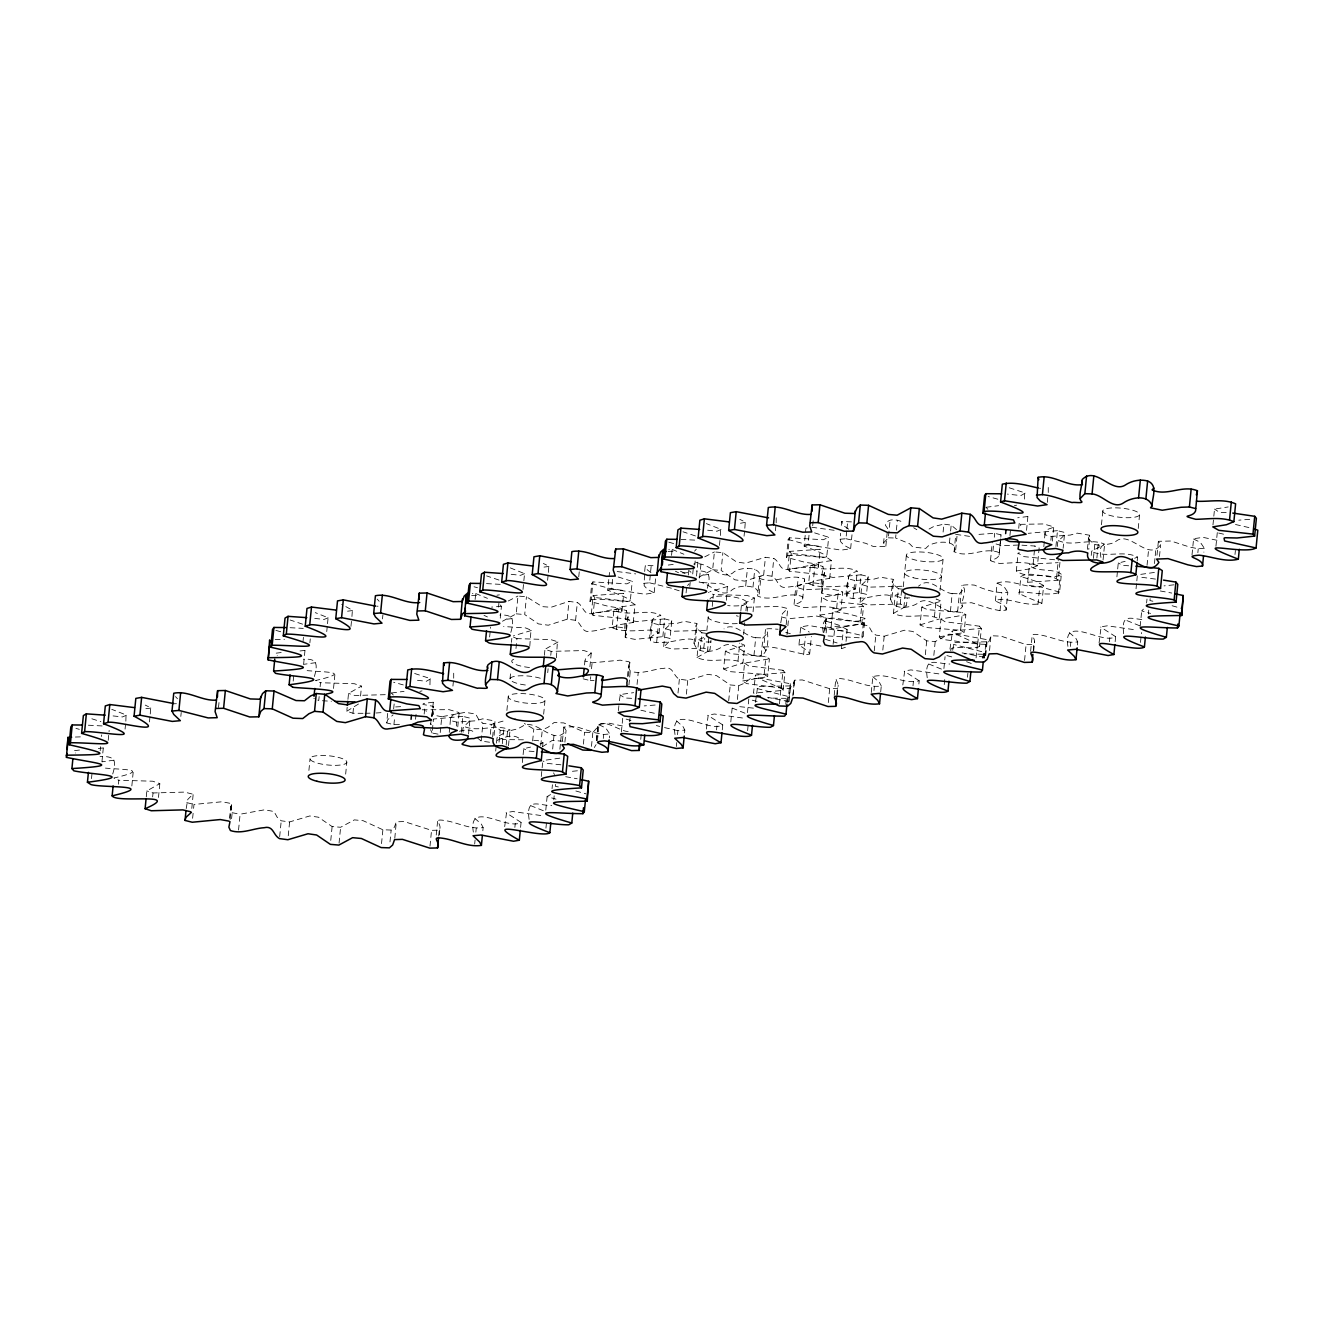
<?xml version="1.0" encoding="UTF-8"?>
<svg xmlns="http://www.w3.org/2000/svg" width="1324" height="1324" viewBox="0 0 1324 1324"><rect width="100%" height="100%" fill="white"/><g stroke="black" fill="none" stroke-linecap="round" stroke-linejoin="round"><path stroke-width="0.75" stroke-dasharray="5 3.75" d="M422.174 709.796L449.068 709.664L458.286 712.329L459.13 712.974L453.007 715.142L450.524 718.204L450.425 720.537L456.697 722.11L475.63 720.802L482.664 718.849L494.994 720.935L494.034 737.087M650.465 638.499C653.228 631.151 668.157 635.057 650.25 630.075C637.721 630.257 623.985 632.74 612.168 627.758L613.906 609.95C628.586 617.414 646.029 608.08 660.693 615.147C658.574 616.67 653.162 616.752 652.202 620.691C648.578 638.847 646.443 644.507 664.946 642.123C668.339 643.514 697.202 633.964 694.19 642.901C696.225 655.099 714.662 652.351 722.275 646.658C732.867 639.029 743.194 654.685 753.968 655.463C768.648 660.246 768.814 639.922 767.159 631.085C762.094 627.129 775.301 629.281 778.082 629.231M652.202 620.691L650.349 640.833M759.364 578.224C774.11 584.877 789.501 572.746 804.529 578.952L804.429 581.302C801.649 588.634 786.721 584.745 804.644 589.71C817.173 589.544 830.893 587.062 842.726 592.043L840.972 609.851C829.221 604.869 815.418 607.335 802.89 607.517C784.983 602.552 799.911 606.442 802.675 599.093L802.791 596.81C787.78 590.487 772.372 602.701 757.626 596.032L759.364 578.224C763.733 566.093 738.974 566.142 732.602 573.127C719.395 580.955 708.373 560.416 693.71 564.09M846.913 594.393C849.677 587.045 864.605 590.951 846.698 585.969C834.17 586.151 820.433 588.634 808.616 583.652L810.354 565.844C825.034 573.309 842.478 563.974 857.141 571.041C855.023 572.564 849.611 572.647 848.651 576.585C845.026 594.741 842.875 600.401 861.394 598.018C864.771 599.408 893.634 589.859 890.638 598.796C892.674 610.993 911.094 608.246 918.724 602.552C932.261 593.102 950.682 623.852 962.449 606.508C960.446 600.252 968.506 590.09 961.919 585.407C965.957 584.612 970.393 584.695 974.53 585.125C984.857 589.61 996.459 593.665 1007.829 592.341L1006.074 610.132L1000.05 610.678L991.494 608.957L971.584 602.734L960.181 603.198L962.449 606.508M846.797 596.727L848.651 576.585M1021.929 545.19L1034.871 546.018L1039.175 547.937L1037.42 565.745C1025.604 560.747 1011.867 563.23 999.339 563.412C981.432 558.447 996.36 562.336 999.124 554.988L1000.977 534.846L994.705 533.291L975.771 534.598M1000.861 537.196L1000.977 534.846M1020.39 524.337L1043.643 523.94L1052.861 526.604L1053.705 527.266L1047.565 529.434L1045.099 532.48L1044.984 534.83L1051.273 536.402L1070.189 535.078L1077.239 533.142L1089.569 535.227L1088.791 549.41M550.536 794.566L547.11 796.618L556.014 799.15M1143.439 609.139L1141.685 610.894L1150.589 613.442M628.172 731.361C621.701 732.52 601.543 716.549 597.836 726.843L592.838 732.553L584.563 732.271L563.809 722.921L554.077 722.556L547.904 727.373L542.294 729.772L533.804 729.061L524.354 723.483M880.692 691.906L881.271 685.964C867.998 688.066 855.569 680.718 842.709 678.881C829.436 676.812 841.104 682.373 837.413 688.546L829.668 688.712L802.311 679.94L794.433 680.205L792.53 685.617L789.286 688.447L781.011 688.166L759.016 678.666L750.526 678.451L744.336 683.267L738.742 685.667L730.252 684.955L716.499 675.588L707.877 674.346L687.735 680.321L679.361 679.195C672.89 675.77 673.552 665.939 664.019 668.306C652.864 668.984 641.577 675.041 630.29 671.119L628.735 667.759L629.843 662.265L628.47 661.636L620.145 660.163L592.109 662.827L584.91 661.024L585.87 657.879L591.265 652.947L583.934 650.564L551.165 651.358L544.975 649.306L544.396 655.248M91.505 778.611L92.084 772.686M100.194 750.691L100.591 746.736M101.948 761.763L103.305 747.928L102.461 746.19M108.204 740.331L109.164 730.451M112.705 774.01C117.488 758.817 113.384 756.169 99.995 756.534M118.432 784.189L118.829 780.233L113.897 778.032C152.128 769.128 122.751 769.74 105.457 768.119M125.068 729.11L125.648 723.169M125.846 721.199L126.045 714.927L111.762 709.333M131.837 785.959L133.194 772.124M149.48 721.911L150.059 715.97M150.257 714L150.704 707.728L145.226 705.096M146.269 796.849L146.848 790.924L159.84 783.609L152.674 781.21L118.829 780.233M152.641 796.916L153.038 792.96L146.848 790.924M158.483 797.462L159.84 783.609M180.825 716.416L181.222 712.461M186.204 808.567L187.743 799.497L192.973 794.218L184.582 792.1L153.038 792.96M191.798 808.401L193.155 794.549M192.625 818.282L193.403 810.371M193.602 808.385L193.983 804.429L222.018 801.765L231.286 803.536L230.161 819.688M218.51 707.529L219.287 699.618M229.333 818.149L231.717 803.867M231.584 818.662L232.163 812.721L230.508 806.283M238.552 830.032L240.107 814.21L264.635 809.792L274.002 811.513L277.246 817.355L281.234 820.797L289.608 821.923L309.75 815.965L318.372 817.189L332.125 826.557L340.616 827.268L354.336 819.887L363.14 820.698L382.884 829.767L391.159 830.049L394.403 827.219L396.306 821.807L404.201 821.559L431.541 830.33L439.287 830.148C442.977 823.991 431.31 818.431 444.583 820.483C457.442 822.32 469.871 829.668 483.144 827.583L482.763 831.538M293.183 681.115L293.762 675.19M279.678 836.619L281.234 820.797M303.031 641.312L303.428 637.357M303.626 664.267L304.983 650.415L304.139 648.694M288.251 835.775L289.608 821.923M309.882 642.835L310.263 638.88M314.384 676.514C318.339 662.96 316.32 658.508 303.444 659.203M308.906 770.419L310.064 758.553M319.15 696.573L318.753 700.528L313.821 698.327M320.11 686.693L320.507 682.737L315.575 680.536C353.806 671.616 324.43 672.244 307.135 670.623M326.747 631.598L327.326 625.673M327.524 623.687L328.104 617.762L315.261 612.615M333.516 688.463L334.889 674.611M350.959 626.384L351.737 618.473M351.936 616.487L352.383 610.232L341.691 604.34M330.768 840.409L332.125 826.557M363.057 713.305L352.962 713.255L346.789 711.22L347.169 707.264M347.947 699.353L348.526 693.412L361.518 686.113L354.352 683.714L320.507 682.737M345.663 774.126L346.822 762.26A18.47 4.617 5.6 0 0 319.812 755.508A18.47 4.617 5.6 0 0 318.703 763.452A18.47 4.617 5.6 0 0 346.822 762.26M339.06 843.09L340.616 827.268M352.962 713.255L353.74 705.344M360.558 696.01L361.518 686.113M382.504 618.904L382.901 614.948M399.451 724.41L393.923 724.724L386.724 722.937L387.684 713.04M393.658 708.919L394.254 702.978M381.527 843.62L382.884 829.767M393.923 724.724L394.684 716.814M389.984 841.915L391.159 830.049M394.8 838.191L396.306 821.807M415.554 719.263L416.332 711.352M424.16 714.033L424.739 708.092L426.278 711.451M429.952 684.789L430.101 678.533L413.32 673.055M430.631 724.609L431.21 718.667M431.409 716.698L433.395 706.371L422.853 704.418M431.955 716.052L433.312 702.2L430.432 700.181M432.418 716.251L433.395 706.371M438.045 734.141L432.087 733.016L433.444 719.18M440.23 732.536L440.809 726.595M441.008 724.625L441.786 716.714L465.237 712.345L475.68 714.017L478.924 719.859L482.912 723.301L491.287 724.427L505.255 720.488M429.986 846.152L431.541 830.33M436.241 835.047L437.599 821.194M452.924 686.097L453.503 680.172M453.702 678.202L453.702 671.93M438.691 836.089L439.287 830.148M449.25 732.404L449.763 726.115M450.028 724.493L450.524 718.204M439.27 834.898L440.048 826.987M456.317 726.065L456.697 722.11M457.773 726.81L459.13 712.974M461.364 732.205L462.904 716.383L470.119 718.187L468.564 734.009M475.117 599.474L475.697 593.533L472.387 593.433M463.168 732.189C460.785 725.056 469.772 724.46 470.119 718.187M489.632 637.01L490.608 627.129M489.549 742.218L481.175 741.092L482.912 723.301M473.347 832.101C467.835 799.266 507.307 830.942 521.077 822.419L520.498 828.344M474.687 844L475.068 840.045M475.846 832.134L476.243 828.179M498.519 607.104L498.9 603.148M500.257 618.176L501.432 606.309L499.165 603.959M490.327 734.307L491.287 724.427M492.644 737.038L494.001 723.202L495.59 721.282M495.689 751.039L496.268 745.114M496.467 743.128L497.112 736.889L510.038 729.888C495.391 723.235 478.096 733 463.748 726.264M499.049 742.135L500.207 730.269L494.845 725.784L494.001 723.202M510.832 632.409C514.788 618.854 512.769 614.402 499.893 615.097M511.445 642.355L511.825 638.4M502.309 743.674L503.865 727.852M502.491 621.237L516.211 613.839L517.965 596.048L526.439 596.76L542.228 606.624L550.999 607.286L568.956 601.394L577.33 602.519C583.801 605.929 583.156 615.759 592.689 613.393C603.843 612.714 615.13 606.657 626.418 610.596L628.072 617.017L625.54 637.572L634.808 639.343L662.844 636.678L670.043 638.482L669.083 641.61L663.87 646.89L672.244 649.008L703.789 648.148L709.978 650.183L710.955 640.303M506.893 710.491L508.251 696.656M510.005 678.848L510.783 670.937M506.165 745.098L507.522 731.262L517.75 728.845L522.335 726.363C535.872 716.913 554.309 747.663 566.076 730.318L563.809 727.008L576.403 726.744L595.121 732.768L603.678 734.489L609.702 733.943L609.321 737.898M515.979 648.512L516.956 638.631L512.024 636.43M522.997 589.478L524.552 573.656L509.889 567.715M508.499 745.71L510.038 729.888M626.318 634.825L624.663 628.387C613.376 624.448 602.089 630.505 590.934 631.2C581.402 633.551 582.063 623.72 575.592 620.311L567.218 619.185L548.302 625.209L538.454 623.918L524.701 614.551L526.439 596.76M504.692 826.59L506.562 812.506L512.802 811.529L543.436 815.882M529.782 646.327L530.99 630.174L525.628 627.924L503.583 626.517M514.87 827.401L515.251 823.445M522.335 762.541L522.914 756.616M523.112 754.63L523.692 748.705L530.56 747.084M547.606 580.293L548.186 574.368M548.384 572.382L548.831 566.126L543.353 563.478M532.645 740.927L533.804 729.061M529.103 819.391C525.876 797.048 537.908 805.406 551.727 805.637M540.738 745.594L542.294 729.772M543.651 714.199L545.008 700.346A18.47 4.617 5.6 0 0 517.998 693.611A18.47 4.617 5.6 0 0 516.89 701.554A18.47 4.617 5.6 0 0 545.008 700.346M547.722 672.658L548.119 668.703M550.767 655.314L551.165 651.358M542.608 746.736L543.006 742.781L538.074 740.579L530.825 740.166M541.284 776.476L542.823 760.655M556.411 657.829L557.404 641.677L550.784 639.608L516.956 638.631M545.786 810.139L547.143 796.303M552.671 749.02L554.028 735.168M545.935 828.145L546.514 822.204M567.218 619.185L568.956 601.394M552.042 788.707L552.422 784.751M553.796 799.795L554.177 795.84M559.887 749.252L560.466 743.327M560.664 741.341L561.244 735.416M562.452 740.861L563.809 727.008M578.754 576.784L579.531 568.873M575.592 620.311L577.33 602.519M564.901 742.185L566.076 730.318M591.729 583.619L610.132 588.568L622.313 590.338L623.72 593.4L593.135 595.502L591.398 613.31L603.992 611.671L621.767 611.489L621.684 608.775L620.559 608.13L608.395 606.359L589.974 601.427L591.729 583.619L592.937 581.898L626.897 583.834L632.227 581.352L617.745 576.85M584.513 664.979L584.91 661.024M589.974 601.427L591.199 599.689L592.937 581.898M612.234 627.708L619.582 624.647L633.253 622.495L627.228 619.069L593.053 615.279L594.807 597.472L593.135 595.502M589.908 666.783L591.265 652.947M583.404 744.138L584.563 732.271M583.156 678.831L590.355 680.619L590.752 676.663M591.53 668.752L592.109 662.827M591.48 746.388L592.838 732.553M591.199 599.689C608.246 597.107 659.269 609.702 607.699 590.206L609.52 572.464M596.429 740.133L597.985 724.311M596.479 740.679L598.034 724.625M607.699 590.206L611.622 588.981L612.582 579.101M597.438 740.563L599.044 724.427L608.461 723.069L624.895 726.495M603.281 738.444L603.678 734.489M616.471 629.678L618.473 609.106M621.982 611.192L623.72 593.4M624.663 628.387L626.418 610.596M625.11 637.241L626.864 619.45L628.072 617.017M618.407 710.624L619.185 702.713M619.367 700.744L620.311 694.537L633.617 692.651M630.472 599.16L632.227 581.352M621.37 731.99L622.727 718.138L633.418 721.199M627.46 676.547L628.635 664.681M633.253 622.495L635.007 604.704L630.82 601.824L594.807 597.472M628.486 676.101L629.843 662.265M628.933 684.955L629.512 679.03M629.694 677.044L630.29 671.119M629.678 721.928L630.075 717.972M611.622 588.981L644.755 594.228L654.172 592.871L647.436 589.296L644.176 585.754L644.474 573.457M644.672 571.488L645.251 565.547L654.817 565.729M637.059 684.475L638.218 672.609M643.497 583.354L649.538 582.825L651.276 565.017M654.221 592.556L655.959 574.765M640.75 739.371L641.528 731.46M656.638 642.405L658.376 624.614L652.103 623.041M659.071 633.269L660.808 615.478M662.844 636.678L664.598 618.887L671.798 620.675L670.043 638.482M671.549 555.368L672.145 549.427L668.835 549.328M663.688 646.559L665.426 628.751L670.821 623.819L671.798 620.675M686.08 592.904L686.659 586.962M688.298 575.129L688.877 569.188M678.004 693.031L679.361 679.195M675.025 734.588C669.53 701.753 708.985 733.446 722.755 724.907L722.176 730.848M689.787 586.333L690.185 582.378M692.733 573.971L693.511 566.076M676.365 746.504L676.746 742.549M677.524 734.638L677.921 730.683L684.822 730.07L684.442 734.026M694.769 564.967L695.15 561.012M696.507 576.056L697.88 562.203L697.02 560.482M686.378 694.157L687.735 680.321M700.926 564.338L699.171 582.13C709.945 582.908 720.273 598.58 730.865 590.934C737.236 583.934 761.979 583.884 757.626 596.032M693.925 643.497L696.672 623.438L684.342 621.353L677.309 623.29L658.376 624.614M695.514 641.577L697.268 623.769M741.39 643.812L744.684 645.268L742.929 663.076C728.713 655.843 711.269 664.267 696.987 657.498L698.791 639.393L703.739 637.622M700.148 650.564L701.902 632.773L696.523 628.271L695.679 625.689M707.281 588.303C711.22 574.748 709.217 570.296 696.325 570.992M703.789 648.148L704.765 638.267M698.94 577.132L712.66 569.734L714.397 551.926L722.887 552.654L736.641 562.005L745.263 563.246L765.404 557.288L773.779 558.414C780.25 561.823 779.604 571.654 789.137 569.287C800.292 568.608 811.562 562.551 822.866 566.49L824.521 572.911L821.972 593.466L831.257 595.237L859.293 592.573L866.492 594.377L865.515 597.505L860.302 602.784L868.693 604.903L900.237 604.042L906.427 606.078L907.205 598.167M706.834 630.787L708.191 616.951M707.446 651.557L709.002 635.735M712.229 606.392L712.808 600.451M713.007 598.481L713.388 594.526L708.456 592.324M719.445 545.372L720.223 537.461M720.405 535.475L720.62 529.219L706.337 523.609M822.767 590.719L821.112 584.281C809.825 580.342 798.538 586.4 787.383 587.095C777.85 589.445 778.512 579.614 772.041 576.205L763.667 575.079L744.75 581.104L734.903 579.813L721.15 570.445L722.887 552.654M706.371 729.094L708.241 715.01L714.48 714.017L745.114 718.369M726.413 600.252L727.422 586.069L722.077 583.818L700.032 582.411M716.549 729.888L716.929 725.933M725.37 651.193L731.063 653.775L765.901 656.555L769.393 658.839L767.639 676.63L764.163 674.363L729.325 671.582L723.632 669.001L725.37 651.193L744.684 645.268M744.055 536.187L744.634 530.262M744.833 528.276L745.28 522.02L739.802 519.372M728.697 700.777L730.252 684.955M740.828 611.142L741.423 605.2L754.415 597.902L747.232 595.502L713.388 594.526M730.798 721.894L732.155 708.042L735.35 706.536M737.998 660.875L739.752 643.067M745.693 586.052L747.431 568.244M737.385 699.502L738.742 685.667M743.591 634.494L744.75 622.628M745.925 610.761L746.703 602.85A18.47 4.617 5.6 0 0 728.961 596.412A18.47 4.617 5.6 0 0 709.945 599.143M747.216 611.208L747.597 607.253L741.423 605.2M783.163 690.35L784.9 672.559L755.408 675.091L753.522 693.18L783.163 690.35L781.243 688.083L746.753 683.614L742.863 681.264L744.518 663.142L769.393 658.839M752.992 587.029L754.746 569.221M753.058 611.754L754.415 597.902M747.464 712.643L748.821 698.791M759.215 594.095L760.952 576.304M753.968 655.463L755.706 637.672C744.949 636.877 734.605 621.221 724.029 628.867M747.613 730.649L748.192 724.708M763.667 575.079L765.404 557.288M755.474 702.299L757.659 686.56L790.627 685.898L790.362 683.73L757.543 677.739L755.276 675.389M761.184 655.711L762.922 637.903L767.755 632.806M766 650.614L763.733 647.304L765.487 629.512M775.401 530.692L775.98 524.767M776.178 522.781L776.228 516.509M772.041 576.205L773.779 558.414M764.163 674.363L765.901 656.555M788.161 539.513L806.581 544.462L818.745 546.233L820.168 549.294L789.584 551.396L787.83 569.204L800.424 567.566L818.215 567.384L818.133 564.669L817.007 564.024L804.843 562.253L786.423 557.321L788.161 539.513L789.385 537.792L823.329 539.729L828.659 537.246L814.194 532.745M780.763 622.859L782.318 613.773L787.532 608.51L779.141 606.375L747.597 607.253M786.423 557.321L787.648 555.583L789.385 537.792M808.683 583.603L816.031 580.541L829.701 578.389L823.66 574.964L789.501 571.174L791.239 553.366L789.584 551.396M786.158 624.663L787.714 608.841M779.455 703.987L781.011 688.166M781.243 688.083L782.997 670.292L748.49 665.823L744.518 663.142M787.002 634.544L788.558 618.722L816.594 616.057L826.275 618.159L824.918 631.995M794.069 604.323L795.823 586.532M785.761 704.302L786.34 698.36L787.747 696.374L756.832 688.447M796.502 595.188L798.256 577.396M787.168 702.316L787.747 696.374M787.912 702.283L789.286 688.447M790.362 683.73L788.624 701.538L767.556 697.334M787.648 555.583C804.694 553.002 855.718 565.596 804.131 546.1L805.886 528.309L809.808 527.084M789.071 701.72L790.627 685.898M792.877 696.027L794.433 680.205M793.109 694.603L794.483 680.519M802.675 599.093L804.545 579.002M804.131 546.1L808.054 544.876L809.03 534.995M763.733 647.304C773.067 643.265 833.11 666.816 798.935 645.036L799.895 635.156M800.093 633.17L800.722 626.931L808.898 625.491L833.971 629.926L843.272 630.82L847.194 629.595L846.036 641.445M812.688 525.777L813.466 517.866M803.618 654.784L805.356 636.976M812.903 585.572L814.922 565M809.643 654.238L811.38 636.447M818.414 567.086L820.168 549.294M821.112 584.281L822.866 566.49M821.559 593.135L823.313 575.344L824.521 572.911M861.742 624.299L863.496 606.491L832.912 608.61L834.319 611.671L846.499 613.442L864.903 618.374L863.165 636.182C858.68 633.369 806.117 626.087 844.149 626.202C898.036 620.791 825.547 622.446 819.887 615.097L821.625 597.306L835.312 595.155L842.726 592.043M826.921 555.054L828.659 537.246M823.247 632.508C818.414 603.661 853.947 629.066 864.903 618.374M823.909 632.442L826.275 618.159M829.701 578.389L831.439 560.598L827.268 557.718L791.239 553.366M826.143 632.938L826.722 627.013L825.067 620.575M831.174 626.401L832.912 608.61M808.054 544.876L841.187 550.122L850.62 548.765L843.885 545.19L840.624 541.648L840.525 533.307M841.303 525.396L841.7 521.441L852.937 521.954M833.11 644.325L834.666 628.503L859.21 624.084L868.561 625.805L871.821 631.647L875.809 635.09L884.184 636.215L904.325 630.241L912.931 631.482L926.701 640.849L935.191 641.561L948.911 634.163L957.699 634.974L977.443 644.06L985.718 644.341L988.962 641.495L990.882 636.099L992.504 635.801L1001.126 636.165L1026.1 644.606L1033.845 644.44C1037.553 638.267 1025.885 632.707 1039.158 634.775C1052.017 636.612 1064.446 643.961 1077.719 641.859L1077.14 647.8M836.685 607.931L838.423 590.123M828.311 702.564L829.668 688.712M839.946 539.249L845.97 538.719L846.748 530.808M846.946 528.822L847.724 520.911M834.186 695.414L835.725 679.593M850.653 548.45L852.408 530.659M836.818 694.471L837.413 688.546M841.336 648.594L843.272 630.82M837.198 695.266L838.175 685.385M853.07 598.299L854.824 580.508L848.552 578.936M855.519 589.163L857.257 571.372M859.293 592.573L861.03 574.782L868.23 576.569L866.492 594.377M860.12 602.453L861.874 584.645L867.27 579.713L868.23 576.569M860.087 622.313L861.825 604.522L827.666 600.732L821.625 597.306M827.997 635.967L861.775 637.92L863.695 620.112M845.97 538.719L865.598 543.27L873.261 546.448L885.326 546.415L883.588 542.89L884.349 534.979M874.254 650.912L875.809 635.09M871.275 692.469L872.83 676.647C887.891 672.294 903.729 684.988 919.204 680.801L918.608 686.742M885.855 546.183L887.593 528.375L885.326 525.082C887.858 517.039 898.218 519.869 903.878 522.5M883.588 542.89L888.338 537.825L890.158 519.984M873.972 690.532L874.353 686.577M882.827 650.051L884.184 636.215M999.223 552.654C984.311 546.282 968.192 558.96 954.107 551.611C959.089 539.067 933.023 540.755 927.313 546.829L925.79 548.384L912.898 547.093L909.571 543.75L895.62 538.024L896.199 532.099M896.398 530.113L897.374 520.233M890.373 599.391L893.121 579.333L880.791 577.247L873.741 579.184L854.824 580.508M891.962 597.472L893.7 579.664M934.446 616.769L936.2 598.961L941.132 601.162L939.378 618.97C925.162 611.738 907.718 620.162 893.435 613.393L895.239 595.287L900.188 593.516M896.596 606.458L898.334 588.667L892.972 584.165L892.128 581.584M900.237 604.042L901.594 590.206M903.282 586.681L906.377 555.037M903.895 607.451L905.451 591.629M902.819 684.988L904.673 670.904L910.929 669.911L941.563 674.264M912.997 685.782L913.378 681.827M921.818 607.087L927.512 609.669L962.349 612.449L965.841 614.733L964.087 632.524L960.595 630.257L925.757 627.477L920.064 624.895L921.818 607.087L941.132 601.162M925.344 654.685L926.701 640.849M927.23 677.789C924.003 655.446 936.035 663.787 949.854 664.036M943.102 532.049L943.88 524.139L951.178 525.115L956.54 529.617M940.04 590.388L943.135 558.745A18.47 4.617 5.6 0 0 916.125 551.992A18.47 4.617 5.6 0 0 915.016 559.936A18.47 4.617 5.6 0 0 943.135 558.745M933.834 655.397L935.191 641.561M950.814 650.812C949.325 643.596 974.845 650.729 979.611 646.244L977.691 643.977L943.201 639.509L939.312 637.158L940.95 619.036L965.841 614.733M949.44 542.923L950.4 533.026M950.599 531.056L951.178 525.115M954.074 551.926L955.812 534.118M943.913 668.537L945.071 656.671M955.663 549.99L957.401 532.198M950.417 611.357L952.155 593.566C941.381 592.771 931.053 577.115 920.461 584.761L918.492 586.168M944.244 684.558L945.022 676.647M949.97 649.074L952.601 630.803L981.349 628.453L979.611 646.244M952.684 650.283L954.107 642.454L987.075 641.792L986.81 639.624L953.992 633.633L951.708 631.283M957.616 611.605L959.37 593.797L964.203 588.7M960.181 603.198L961.919 585.407M960.595 630.257L962.349 612.449M967.496 677.226L967.877 673.271M976.086 657.896L977.443 644.06M977.691 643.977L979.446 626.186L944.939 621.717L940.95 619.036M990.518 560.217L992.272 542.426M982.391 658.21L984.195 652.269L953.263 644.341M992.95 551.082L993.53 545.157M994.307 537.246L994.705 533.291M983.6 658.21L984.195 652.269M984.361 658.177L985.718 644.341M985.271 655.446L986.81 639.624M985.718 655.645L987.075 641.792M989.558 650.498L990.882 636.099M999.124 554.988L1000.679 539.166M995.367 600.931L997.121 583.139C1011.966 577.744 1028.318 590.752 1043.643 585.489L1041.889 603.281C1028.996 606.673 1015.442 600.566 1002.582 599.276C984.543 600.848 1007.547 602.089 1006.074 610.132M1000.05 610.678L1001.805 592.871M1009.931 535.525L1010.775 526.82M1018.719 528.309L1019.298 522.384L1020.837 525.727M1059.945 562.386L1058.19 580.193C1046.92 570.925 1028.02 579.763 1016.336 570.992L1018.073 553.2L1019.348 552.787M1024.528 499.082L1024.677 492.809L1007.878 487.331M1019.116 594.327L1020.854 576.536C1032.521 569.403 1050.098 581.981 1061.351 574.268L1059.614 592.076C1047.433 599.54 986.016 581.368 1041.889 603.281M1026.53 530.328L1027.887 516.492L1025.008 514.457M1059.614 592.076L1041.194 587.128L1029.029 585.357L1027.606 582.295L1029.559 564.206L1058.174 562.667M1033.117 563.825L1034.871 546.018M1024.561 660.428L1026.1 644.606M1030.618 651.309L1032.174 635.487M1047.301 502.375L1048.078 494.464M1048.26 492.478L1048.26 486.222M1033.266 650.365L1033.845 644.44M1037.966 604.505L1039.721 586.714M1033.647 651.16L1034.623 641.279M1043.825 546.696L1045.099 532.48M1050.875 540.357L1051.273 536.402M1052.348 541.102L1053.705 527.266M1055.923 546.498L1057.479 530.676L1064.678 532.463L1063.122 548.285M1057.727 546.481C1055.36 539.331 1064.347 538.736 1064.678 532.463M1056.535 578.207L1058.273 560.416M1058.389 593.797L1060.127 576.006M1067.922 646.377C1062.411 613.542 1101.866 645.235 1115.636 636.695L1115.056 642.637M1070.421 646.426L1070.802 642.471M1087.401 549.344L1088.56 537.478L1090.149 535.558M1091.224 555.435L1091.688 551.181L1104.613 544.181C1089.966 537.511 1072.672 547.292 1058.306 540.54M1093.425 558.397L1094.783 544.561L1089.42 540.06L1088.56 537.478M1096.884 557.967L1098.424 542.145M1101.469 524.784L1102.826 510.932M1100.923 557.404C1097.613 538.934 1107.89 548.004 1116.91 540.655C1130.448 531.189 1148.868 561.939 1160.635 544.594L1158.368 541.301L1170.962 541.019L1189.68 547.06L1198.253 548.765L1204.277 548.235L1203.88 552.191M1103.058 560.002L1104.613 544.181M1099.069 642.868L1101.121 626.798L1107.361 625.805L1136.191 629.959M1109.429 641.677L1109.826 637.721M1116.91 576.834L1117.489 570.892M1117.688 568.923L1118.267 562.981L1125.135 561.376M1123.679 633.683C1121.031 612.615 1130.497 618.887 1144.284 619.748M1138.226 528.475L1139.583 514.639A18.47 4.617 5.6 0 0 1112.574 507.886A18.47 4.617 5.6 0 0 1111.465 515.83A18.47 4.617 5.6 0 0 1139.583 514.639M1137.184 561.012L1137.564 557.056C1123.348 549.824 1105.904 558.265 1091.621 551.479M1136.042 588.783L1136.621 582.841M1136.82 580.872L1137.399 574.93M1140.163 626.401L1141.718 610.579M1147.047 565.282L1148.603 549.46M1140.494 642.438L1141.47 632.541M1146.601 602.999L1146.998 599.044M1148.355 614.088L1148.752 610.132M1154.462 563.544L1155.041 557.603M1155.223 555.633L1155.819 549.692M1157.011 555.137L1158.368 541.301M1159.476 556.461L1160.635 544.594M1192.014 554.855L1193.603 538.719L1203.019 537.362L1219.47 540.788M1197.856 552.72L1198.253 548.765M1212.966 524.916L1214.522 509.095L1228.192 506.943M1215.945 546.266L1217.302 532.43M1234.994 554.475L1235.391 550.519M798.935 645.036L807.16 643.282L822.965 646.509M557.967 642.008L544.975 649.306M696.987 657.498L709.978 650.183M893.435 613.393L906.427 606.078M101.303 736.492L101.749 734.87M555.6 784.321L555.368 786.274L561.376 787.631M696.308 549.146L694.57 551.165M1150.159 598.614L1149.927 600.566L1155.951 601.923M386.724 722.937L387.684 719.793L393.079 714.844M103.305 747.928L97.347 748.59M304.983 650.415L299.025 651.077M501.432 606.309L491.552 607.12M697.88 562.203L695.845 562.717M594.327 747.514L596.081 744.634M422.042 690.896L419.873 691.36M1016.6 505.189L1014.449 505.652M1027.606 582.295L1058.058 580.21M861.941 637.903L863.165 636.182M430.532 678.864L426.311 681.297L414.247 679.94M1025.107 493.14L1020.87 495.573L1007.432 494.1M431.425 724.46L430.283 723.533M687.57 585.572L689.043 583.851M126.425 715.258L122.42 716.946L111.233 715.721M328.104 617.762L324.099 619.433L312.911 618.209M524.552 573.656L520.547 575.328L509.359 574.103M721.001 529.55L716.979 531.222L705.808 529.997M929.051 529.021L933.652 526.538L943.88 524.139M531.321 630.505L513.464 635.834M727.77 586.4L709.912 591.729M723.632 669.001L742.929 663.076M920.064 624.895L939.378 618.97M346.789 711.22L359.201 703.574M433.312 702.2L423.15 703.507M635.007 604.704L621.32 606.839L613.972 609.917M831.439 560.598L817.769 562.733L810.42 565.811M819.887 615.097L833.557 612.946L840.906 609.884M1027.887 516.492L1017.726 517.783M1016.336 570.992L1030.006 568.84L1037.42 565.745M499.429 594.873L496.897 595.221M508.284 600.964L517.965 596.048M704.732 556.858L714.397 551.926M888.338 537.825L895.62 538.024M352.515 610.563L344.621 611.572M150.837 708.059L142.942 709.068M548.963 566.457L541.069 567.466M745.412 522.351L738.66 523.576M315.741 662.662L303.875 664.3M114.063 760.175L102.196 761.813M512.189 618.556L503.716 619.632M708.638 574.451L700.164 575.526M742.764 680.95L767.639 676.63M939.212 636.844L964.087 632.524M542.426 746.769L552.34 740.364L563.561 741.324M540.109 743.956L543.006 742.781M1134.685 558.248L1137.564 557.056M497.294 740.348C504.08 737.104 515.218 732.768 521.011 740.199M841.534 648.611L845.374 647.337M459.445 731.262C464.012 729.872 473.694 728.233 474.704 734.423M969.532 536.369L956.408 534.449M1154.379 572.448L1138.954 574.616M559.804 758.156L544.379 760.324M986.165 507.274L998.627 505.669M391.59 692.982L404.052 691.376M668.239 565.05L674.065 564.305M281.185 652.533L275.342 653.262L277.262 655.512M1173.908 584.827L1164.061 585.887M79.506 750.029L73.664 750.758L75.584 753.025M577.396 770.783L569.486 771.594M1249.724 519.322L1238.784 520.183M655.148 705.03L644.209 705.907M385.251 694.686L354.716 695.464L348.526 693.412M376.049 712.991L381.643 712.61M1057.479 530.676L1028.251 533.324M861.03 574.782L832.995 577.446L823.313 575.344M664.598 618.887L636.563 621.552L626.864 619.45M590.355 680.619L594.046 680.42M395.661 706.933L403.042 706.519M462.904 716.383L433.693 719.031M668.09 551.413L673.668 551.132M471.642 595.519L477.236 595.237M275.21 639.624L284.511 639.293M75.385 737.038L82.833 736.789M376.959 606.243L378.068 606.193M175.281 703.739L176.39 703.706M365.076 713.305L372.392 713.106M682.688 572.961L691.145 572.481L689.473 570.909M909.654 597.935L901.114 597.852L895.173 595.585M711.154 642.041L704.666 641.958L698.724 639.691M1226.189 512.62L1219.421 512.289L1214.522 509.095M631.631 698.327L624.862 697.996L619.946 694.802M901.992 586.251L870.447 587.111L861.874 584.645M705.543 630.356L673.999 631.217L665.426 628.751M1018.272 545.041L1002.318 545.736L994.837 543.634M982.789 654.255L964.666 653.924M786.34 698.36L768.218 698.029M523.41 739.802L504.229 739.603L497.046 737.203M952.155 593.566L959.37 593.797M679.212 590.802L673.701 589.014M755.706 637.672L762.922 637.903M680.95 539.414L696.159 540.175M486.487 583.603L501.465 584.414M290.055 627.708L303.262 628.387M88.377 725.204L103.338 726.015M1128.644 565.778L1122.752 565.381L1118.267 562.981M534.068 751.486L528.193 751.089L523.692 748.705M322.377 700.744L331.447 701.257M1039.39 488.225L1040.631 488.308M712.66 569.734L721.15 570.445M516.211 613.839L524.701 614.551M753.422 708.141L738.56 706.536M811.827 527.266L835.974 530.527M617.199 571.554L635.669 573.888M1155.471 579.084L1139.616 577.032M560.913 764.809L546.812 763.319L542.939 760.969M1094.783 544.561L1102.081 545.538M916.82 529.732L913.676 527.73M898.334 588.667L903.812 589.395M701.902 632.773L707.364 633.501M500.207 730.269L507.522 731.262M1054.632 559.771L1024.114 556.626L1018.073 553.2M1160.287 590.967L1171.74 593.053M962.101 652.881L985.073 657.432M565.712 776.692L577.165 778.76M1235.491 524.503L1250.75 527.978M649.538 582.825L672.129 588.386M640.915 710.227L656.191 713.702M826.722 627.013L834.666 628.503M441.786 716.714L433.842 715.225L432.187 708.787M232.163 812.721L240.107 814.21M987.87 509.31L986.032 507.291M393.294 695.017L391.457 693.015M1218.692 533.059L1224.932 534.499M825.464 639.36L837.132 642.951M677.921 730.683L661.404 726.859M781.359 616.918L788.558 618.722M186.783 802.625L193.983 804.429M656.323 725.552L659.7 726.429M997.849 499.214L988.201 496.533M403.29 684.922L393.625 682.241M946.908 655.595L952.337 657.052M752.264 700.181L757.692 701.654M1172.121 605.747L1180.627 608.163M668.802 542.178L673.899 543.634M785.728 632.409L790.345 633.733M474.058 586.78L477.468 587.74M275.905 630.389L281.019 631.846M575.857 790.991L586.069 793.887M75.931 728.382L79.341 729.342M1061.219 574.219C1053.507 567.549 1033.498 572.796 1029.36 564.504M695.448 535.955L683.019 531.785M498.999 580.061L486.587 575.89M302.567 624.167L290.138 619.996M91.853 718.783L100.889 721.663M678.55 572.762L675.439 571.223M966.553 661.702L971.667 663.622M672.145 549.427L683.912 554.243M475.697 593.533L487.464 598.349M1139.699 625.772L1125.036 619.831M941.43 669.1L928.587 663.936M744.982 713.206L732.155 708.042M543.303 810.702L530.461 805.555M680.453 571.24L685.584 573.623M484.005 615.346L487.431 616.934M848.701 529.153L843.818 525.843L841.7 521.49M1193.569 539.034L1200.338 542.294L1204.277 548.186M997.121 583.139L1003.89 586.4L1007.829 592.291M800.672 627.245L809.262 632.061M598.994 724.741L605.763 728.001L609.702 733.893M847.112 629.529L838.886 625.16L824.422 620.642M650.945 572.613L647.37 569.949L645.251 565.596M1069.279 632.541L1075.982 638.499L1077.719 641.859M872.83 676.647L879.533 682.605L881.271 685.964M676.382 720.753L683.085 726.711L684.822 730.07M474.704 818.249L481.406 824.207L483.144 827.583M1043.643 585.489L1035.318 581.054L1020.854 576.536M1115.636 636.695L1100.625 627.046M919.204 680.801L904.176 671.152M722.755 724.907L707.728 715.258M521.077 822.419L506.049 812.754M477.186 737.65L481.175 741.092M377.175 599.11L379.161 601.278M175.496 696.606L177.482 698.774M979.446 626.186L981.349 628.453M861.825 604.522L863.496 606.491M787.83 569.204L789.501 571.174M782.997 670.292L784.9 672.559M591.398 613.31L593.053 615.279M553.597 772.885L554.442 774.623M430.548 729.656L432.087 733.016M525.347 685.005A18.47 4.617 5.6 0 1 512.189 677.011A18.47 4.617 5.6 0 1 541.83 678.765M529.484 667.495A18.47 4.617 5.6 0 1 513.364 663.274A18.47 4.617 5.6 0 1 515.93 658.64M737.253 623.554A18.47 4.617 5.6 0 1 714.877 621.304A18.47 4.617 5.6 0 1 709.846 615.329M736.326 615.759A18.47 4.617 5.6 0 1 738.262 616.289M746.703 602.85A18.47 4.617 5.6 0 1 727.67 605.581M913.262 577.744A18.47 4.617 5.6 0 0 941.397 576.536A18.47 4.617 5.6 0 0 914.388 569.8A18.47 4.617 5.6 0 0 913.262 577.744"/><path stroke-width="1.5" d="M558.281 676.067C572.961 681.976 588.005 670.374 602.85 676.465L600.997 696.606C596.528 704.55 583.95 699.883 602.453 705.146C614.568 704.451 627.89 702.647 639.293 707.347L641.048 689.556C628.867 684.16 614.717 687.669 601.907 686.957M602.867 676.514L601.741 680.586M1152.261 490.012C1167.007 496.666 1182.382 484.534 1197.426 490.741L1195.572 510.882C1192.792 518.23 1177.864 514.341 1195.787 519.306C1208.316 519.124 1222.035 516.641 1233.869 521.639L1235.606 503.832C1223.442 498.436 1209.292 501.962 1196.466 501.233M1197.426 490.79L1196.317 494.862M391.01 710.905C381.478 713.255 382.123 703.425 375.652 700.015L367.278 698.89L347.136 704.848L338.53 703.623L324.761 694.256L316.27 693.544L310.677 695.944L304.487 700.76L295.997 700.545L274.018 691.045L265.743 690.764L262.5 693.594L260.017 699.237L250.335 698.94L225.361 690.499L217.616 690.665L217.467 696.954M467.024 597.223L467.422 593.268L464.178 596.098L462.275 601.51L453.139 601.675L427.04 592.986L419.294 593.152L419.145 599.441M663.473 553.118L663.87 549.162L660.626 551.992L658.707 557.404L650.829 557.652L623.472 548.881L615.743 549.046L614.965 552.207M985.569 525.181C976.036 527.548 976.698 517.717 970.227 514.308L961.853 513.182L941.712 519.14L933.089 517.899L919.336 508.548L910.846 507.82L897.126 515.218L888.338 514.407L868.577 505.321L860.302 505.056L857.058 507.886L854.576 513.513L844.894 513.216L819.92 504.775L812.175 504.941L812.042 511.229M72.886 758.669L71.926 768.565C125.416 765.338 96.056 763.567 66.465 757.378L67.938 737.418L71.661 737.22M66.465 757.378L66.845 753.422M67.226 749.467L67.938 737.418M66.2 755.21C106.102 754.614 114.592 754.961 69.08 744.733L70.834 726.942L72.224 724.94L82.369 725.039M69.08 744.733L70.486 742.747L72.224 724.94M70.486 742.747C95.477 742.582 133.923 748.507 81.608 733.38L83.362 715.572L86.358 713.851L105.159 715.175M81.608 733.38L84.62 731.642L86.358 713.851M113.119 785.943L112.143 795.84C160.336 784.553 102.031 788.028 90.926 784.553L87.434 782.269L88.41 772.389M84.62 731.642C100.276 730.98 152.839 742.483 103.553 723.748L105.308 705.94L109.809 704.534L134.518 707.628M103.553 723.748L108.055 722.341L109.809 704.534M108.055 722.341C116.959 720.537 174.718 737.749 134.072 716.201L135.826 698.393L141.635 697.367L174.04 703.607M134.072 716.201L139.897 715.175L141.635 697.367M482.366 835.494L481.406 845.374C468.133 847.476 455.704 840.111 442.845 838.291C429.572 836.222 441.24 841.783 437.532 847.956L429.787 848.121L402.446 839.35L394.569 839.615L392.649 845.01L389.405 847.856L381.13 847.575L361.386 838.489L352.598 837.678L338.878 845.076L330.388 844.364L316.618 834.997L308.012 833.756L287.871 839.73L279.496 838.605C273.025 835.179 273.671 825.348 264.138 827.715C252.983 828.394 241.696 834.451 230.409 830.529L228.87 827.169L229.962 821.674L228.605 821.046L220.28 819.556L192.245 822.237L185.029 820.433L186.005 817.289L191.401 812.357L190.441 811.711L182.828 809.891L151.284 810.751L145.11 808.716L146.07 798.835M139.897 715.175L172.285 721.414L180.329 720.67L173.742 714.414L172.004 711.038L173.742 693.246C188.405 690.251 201.662 701.19 216.126 700.131M172.004 711.038L178.905 710.425L180.66 692.634M185.029 820.433L186.005 810.536M178.905 710.425L208.166 717.922L217.202 717.691L215.1 711.617L217.616 690.665M260.745 696.474L258.842 716.814L249.706 716.979L223.607 708.29L225.361 690.499M274.763 659.187L273.605 671.053C327.094 667.826 297.735 666.071 268.143 659.882L269.633 639.906L269.881 642.074M268.143 659.882L269.5 646.029M258.842 716.814L260.745 711.402L263.989 708.572L265.743 690.764M267.878 657.714C307.78 657.118 316.27 657.449 270.758 647.237L272.512 629.43L273.919 627.444L286.083 627.559M270.758 647.237L272.165 645.251L273.919 627.444M542.41 748.705L541.251 760.572C536.915 752.644 469.027 764.709 508.3 747.696L502.11 745.66L470.566 746.521L462.953 744.7L461.993 744.055L467.405 739.123L468.365 735.978L461.166 734.175L433.13 736.856L424.805 735.366L423.432 734.737L424.524 729.243L422.985 725.9C411.698 721.961 400.411 728.018 389.256 728.697C379.723 731.063 380.385 721.232 373.914 717.807L365.54 716.698L345.399 722.656L336.776 721.414L323.023 712.064L314.533 711.336L308.939 713.735L302.749 718.551L293.018 718.204L272.264 708.837L274.018 691.045M272.165 645.251C297.155 645.069 335.601 650.994 283.286 635.868L285.041 618.076L288.053 616.339L306.837 617.663M283.286 635.868L286.298 634.146L288.053 616.339M326.267 694.024C352.763 689.308 289.807 688.05 292.604 687.04L289.112 684.773L290.088 674.876M286.298 634.146C301.955 633.468 354.518 644.97 305.232 626.235L306.986 608.444L311.488 607.037L336.197 610.116M305.232 626.235L309.733 624.829L311.488 607.037M314.02 696.358L314.798 688.447M314.533 711.336L316.27 693.544M323.023 712.064L324.761 694.256M309.733 624.829C318.637 623.025 376.397 640.253 335.75 618.689L337.504 600.897L343.313 599.871L375.718 606.111M335.75 618.689L341.575 617.663L343.313 599.871M347.368 705.278L347.749 701.323M341.575 617.663L373.964 623.918L382.007 623.157L375.42 616.901L373.682 613.542L375.42 595.734C390.745 592.672 404.515 604.555 419.725 602.519M365.54 716.698L367.278 698.89M373.682 613.542L380.6 612.929L382.338 595.121M373.914 717.807L375.652 700.015M609.123 739.884L607.964 751.751L601.923 752.28L593.367 750.576L573.457 744.336L562.055 744.816L564.322 748.11C552.555 765.454 534.135 734.704 520.597 744.171C513.331 751.784 489.93 750.41 493.256 738.742C486.653 736.177 480.264 736.21 473.876 738.593C466.809 738.113 451.484 743.972 448.786 735.995L451.252 732.95L457.26 730.451L447.33 727.455L436.903 728.217L414.776 727.174L410.49 725.254L417.904 722.143L431.574 720.008L426.676 716.797L400.212 714.331L391.374 712.775L389.719 710.806L420.287 708.704L418.88 705.642L406.716 703.872L388.296 698.923L390.034 681.132L391.259 679.394L407.113 679.493M388.296 698.923L389.521 697.185L391.259 679.394M389.719 710.806L390.878 698.94M389.521 697.185C406.567 694.62 457.591 707.198 406.005 687.719L407.759 669.911C419.41 667.048 432.104 671.235 443.672 673.701M406.005 687.719L409.927 686.494L411.681 668.686M380.6 612.929L409.844 620.41L418.88 620.178L416.779 614.121L419.294 593.152M411.069 719.329L411.45 715.374M462.424 598.978L460.52 619.301L451.401 619.466L425.285 610.794L427.04 592.986M410.126 686.511L443.077 691.74L452.494 690.367L445.758 686.808L442.497 683.267L443.573 663.059C459.213 659.733 472.536 672.873 487.927 670.325M441.819 680.85L447.86 680.321L449.597 662.53M437.532 847.956L438.509 838.059M471.013 617.067L470.053 626.947C523.543 623.72 494.183 621.966 464.575 615.776L466.065 595.8L465.75 603.909M464.575 615.776L465.353 607.865M464.327 613.608C504.229 613.012 512.719 613.343 467.207 603.132L468.961 585.324L470.351 583.338L480.496 583.437M467.207 603.132L468.613 601.146L470.351 583.338M468.613 601.146C493.604 600.964 532.033 606.889 479.735 591.762L481.473 573.971L484.485 572.233L503.286 573.557M479.735 591.762L482.747 590.041L484.485 572.233M511.246 644.341L510.27 654.221C558.463 642.934 500.158 646.41 489.053 642.934L485.56 640.667L486.537 630.77M447.86 680.321C458.17 681.364 467.852 685.584 477.534 688.298C478.825 687.437 491.403 689.953 486.057 686.213C483.905 679.824 487.646 671.814 487.646 665.277C501.333 651.143 517.105 679.824 530.924 670.639C537.213 666.435 545.654 664.731 553.051 666.733C563.908 670.954 557.437 683.3 557.536 691.608L555.948 693.528L567.698 695.961L586.515 692.982L594.824 692.7L601.113 694.306M485.461 684.491L490.211 679.427L492.032 661.586M482.747 590.041C498.403 589.362 550.966 600.864 501.68 582.13L503.418 564.338L507.919 562.932L532.645 566.01M501.68 582.13L506.182 580.723L507.919 562.932M557.536 691.608C553.746 679.924 537.114 682.969 529.186 688.43C518.594 696.076 508.267 680.42 497.493 679.642L499.247 661.834M506.182 580.723C515.086 578.919 572.845 596.148 532.198 574.583L533.953 556.792L539.762 555.766L571.107 561.74M532.198 574.583L538.024 573.557L539.762 555.766M481.406 845.374L479.652 842.014L473.065 835.742L481.108 834.997L513.513 841.236L519.322 840.21L520.299 830.33M543.221 667.114L544.197 657.217M536.319 758.371L537.494 746.504M544.015 683.548L545.753 665.757M551.314 684.525L553.051 666.733M538.024 573.557L570.412 579.796L578.456 579.051L571.869 572.796L570.131 569.436L571.869 551.628C586.532 548.649 599.789 559.589 614.253 558.513M519.322 840.21C476.342 816.627 542.625 839.284 549.841 832.68L550.817 822.783M570.131 569.436L577.032 568.823L578.787 551.016M564.223 754.068L567.715 756.335L565.96 774.143L562.485 771.859L564.223 754.068L541.317 751.9M583.354 676.845L584.132 668.934M549.841 832.68C500.571 813.929 553.134 825.431 568.79 824.769L571.786 823.032L572.762 813.151M585.489 799.812L584.314 811.678C538.802 801.45 547.292 801.798 587.211 801.202L586.946 799.034C557.338 792.844 527.978 791.073 581.484 787.863L579.564 785.595L581.319 767.788L568.923 765.835M581.484 787.863L583.222 770.055L581.319 767.788M571.786 823.032C519.488 807.921 557.917 813.83 582.924 813.664L583.503 807.739M594.824 692.7L596.578 674.892M586.946 799.034L588.683 781.243L581.004 779.588M587.211 801.202L588.683 781.243M577.032 568.823L606.276 576.304L615.312 576.072L613.227 570.015L615.743 549.046M658.872 554.872L656.969 575.195L647.833 575.361L621.734 566.689L623.472 548.881M634.99 705.427L636.745 687.636M609.04 743.244L631.482 750.625L639.211 750.443L639.79 744.518M667.462 572.961L666.485 582.841C719.991 579.614 690.632 577.86 661.024 571.67L662.513 551.694L666.237 551.512M607.964 751.751C609.421 743.691 586.416 742.45 604.456 740.877C617.315 742.168 630.886 748.292 643.778 744.882L644.738 735.002M661.024 571.67L661.421 567.715M661.801 563.759L662.579 555.848M662.314 564.984L662.695 561.028M660.775 569.502C700.677 568.906 709.168 569.237 663.655 559.026L665.393 541.218L666.799 539.232L676.945 539.331M663.655 559.026L665.062 557.04L666.799 539.232M659.633 714.761L663.225 715.887L661.487 733.678L630.058 726.661L629.496 723.897L630.472 723.45L642.471 723.698L660.064 721.795L658.409 719.826L660.146 702.018L638.218 698.791M665.062 557.04C690.052 556.858 728.481 562.783 676.183 547.656L677.921 529.865L680.933 528.127L699.734 529.451M660.064 721.795L661.818 704.004L660.146 702.018M676.183 547.656L679.195 545.935L680.933 528.127M707.695 600.235L706.718 610.116C754.895 598.829 696.589 602.304 685.501 598.829L682.009 596.561L682.985 586.664M679.195 545.935C694.852 545.256 747.398 556.759 698.129 538.024L699.866 520.233L704.368 518.826L729.077 521.904M698.129 538.024L702.63 536.617L704.368 518.826M644.523 740.778L676.167 748.474L683.085 747.878L684.243 736.012M702.63 536.617C711.534 534.813 769.294 552.042 728.647 530.477L730.385 512.686L736.21 511.66L768.599 517.899M728.647 530.477L734.456 529.451L736.21 511.66M683.085 747.878L681.347 744.502L674.744 738.246L682.803 737.501L715.192 743.74L721.001 742.714L721.977 732.817M1077.14 647.8L1075.965 659.666C1062.692 661.752 1050.263 654.404 1037.404 652.567C1024.131 650.514 1035.798 656.075 1032.108 662.232L1024.362 662.414L997.022 653.642L989.127 653.891L987.224 659.302L983.98 662.132L975.705 661.851L953.71 652.351L945.22 652.153L939.047 656.952L933.437 659.352L924.946 658.64L911.193 649.273L902.571 648.048L882.429 654.006L874.055 652.881C867.584 649.472 868.246 639.641 858.713 641.991C847.559 642.686 836.272 648.743 824.984 644.805L823.445 641.445L824.538 635.95L823.164 635.321L814.839 633.848L786.804 636.513L779.604 634.709L780.581 631.581L785.976 626.633L785.016 625.987L777.403 624.183L745.859 625.044L739.669 623.008L740.646 613.111M734.456 529.451L766.861 535.69L774.904 534.946L768.317 528.69L766.563 525.33L768.317 507.522C782.981 504.543 796.237 515.483 810.702 514.407M721.001 742.714C678.02 719.114 744.303 741.771 751.519 735.168L752.495 725.287M766.563 525.33L773.481 524.718L775.219 506.91M779.604 634.709L780.581 624.829M751.519 735.168C702.25 716.433 754.812 727.935 770.469 727.257L773.464 725.535L774.441 715.639M773.464 725.535C721.166 710.409 759.612 716.334 784.602 716.168L785.993 714.182L786.969 704.285M773.481 524.718L802.725 532.198L811.761 531.967L809.676 525.909L812.175 504.941M855.304 510.766L853.417 531.089L844.282 531.255L818.182 522.583L819.92 504.775M638.4 690.152L662.265 686.097L670.374 687.702L673.618 693.544L677.623 696.987L685.998 698.112L706.139 692.154L714.745 693.379L728.514 702.746L736.988 703.458L750.725 696.076L759.513 696.887L779.257 705.957L787.532 706.238L790.776 703.408L792.679 697.996L794.317 697.698L802.94 698.062L827.914 706.519L835.659 706.337L836.636 696.457M853.417 531.089L855.321 525.678L858.564 522.848L860.302 505.056M1136.985 562.998L1135.826 574.864C1131.49 566.937 1063.602 578.985 1102.875 561.972L1096.686 559.936L1062.758 560.482L1056.569 558.347L1061.964 553.399L1062.94 550.271L1055.741 548.467L1027.705 551.132L1019.381 549.659L1018.007 549.03L1019.099 543.535L1017.56 540.175C1006.273 536.237 994.986 542.294 983.831 542.989C974.299 545.339 974.944 535.508 968.473 532.099L960.099 530.974L942.142 536.882L933.37 536.22L917.582 526.34L909.108 525.628L903.498 528.028L897.324 532.844L887.593 532.48L866.839 523.129L868.577 505.321M835.659 706.337C839.366 700.181 827.682 694.62 840.955 696.672C853.814 698.509 866.26 705.857 879.533 703.772L880.493 693.875M909.108 525.628L910.846 507.82M917.582 526.34L919.336 508.548M879.533 703.772L877.779 700.396L871.192 694.14L879.235 693.395L911.64 699.635L917.449 698.609L918.426 688.712M960.099 530.974L961.853 513.182M917.449 698.609C874.469 675.008 940.735 697.665 947.967 691.062L948.944 681.181M968.473 532.099L970.227 514.308M1203.499 556.146L1202.523 566.027L1196.499 566.573L1187.942 564.851L1168.033 558.629L1156.63 559.092L1158.897 562.402C1147.13 579.747 1128.693 548.997 1115.172 558.447C1107.907 566.06 1084.505 564.703 1087.815 553.035C1081.211 550.453 1074.84 550.503 1068.451 552.886C1061.368 552.406 1046.059 558.265 1043.362 550.288L1045.828 547.226L1051.835 544.727L1041.889 541.748L1031.462 542.492L1009.351 541.466L1005.048 539.547L1012.479 536.435L1026.15 534.284L1021.251 531.089L994.787 528.624L985.95 527.068L984.278 525.098L1014.863 522.98L1013.456 519.918L1001.292 518.147L982.871 513.216L984.609 495.408L985.834 493.687L1001.689 493.786M982.871 513.216L984.096 511.478L985.834 493.687M984.278 525.098L985.453 513.232M947.967 691.062C898.698 672.327 951.244 683.829 966.901 683.151L969.913 681.43L970.889 671.533M969.913 681.43C917.615 666.303 956.044 672.228 981.034 672.062L982.441 670.076L983.219 662.166M984.096 511.478C1001.126 508.896 1052.15 521.49 1000.58 501.995L1002.318 484.203C1013.985 481.34 1026.663 485.527 1038.248 487.977M1000.58 501.995L1004.502 500.77L1006.257 482.979M1005.644 533.605L1006.025 529.65M1004.502 500.77L1037.635 506.016L1047.052 504.659L1040.333 501.084L1037.073 497.543L1038.132 477.335C1053.772 474.025 1067.094 487.149 1082.502 484.601M1036.394 495.143L1042.418 494.613L1044.173 476.806M1032.108 662.232L1032.886 654.321M1042.418 494.613C1052.729 495.656 1062.411 499.86 1072.109 502.59C1073.383 501.713 1085.978 504.245 1080.616 500.489C1078.464 494.1 1082.221 486.09 1082.205 479.553C1095.891 465.419 1111.68 494.1 1125.499 484.915C1131.772 480.728 1140.212 479.023 1147.627 481.009C1158.467 485.246 1151.996 497.576 1152.095 505.884L1150.506 507.82L1162.257 510.237L1181.074 507.274L1189.399 506.976L1195.688 508.598M1080.02 498.784L1084.852 493.67L1086.59 475.879M1152.095 505.884C1148.322 494.216 1131.689 497.245 1123.762 502.723C1113.17 510.352 1102.842 494.713 1092.068 493.918L1093.806 476.127M1075.965 659.666L1074.227 656.29L1067.64 650.034L1075.684 649.29L1108.072 655.529L1113.898 654.503L1114.858 644.606M1130.895 572.663L1132.252 558.811M1138.574 497.841L1140.328 480.033M1145.889 498.817L1147.627 481.009M1113.898 654.503C1070.917 630.903 1137.184 653.559 1144.416 646.956L1145.392 637.076M1158.798 568.344L1162.273 570.627L1160.536 588.419L1157.044 586.151L1158.798 568.344L1135.893 566.176M1144.416 646.956C1095.13 628.221 1147.693 639.724 1163.349 639.045L1166.361 637.324L1167.338 627.427M1180.048 614.104L1178.89 625.971C1133.377 615.743 1141.867 616.09 1181.769 615.495L1181.521 613.326C1151.913 607.12 1122.553 605.366 1176.043 602.139L1174.14 599.871L1175.878 582.08L1163.498 580.111M1176.043 602.139L1177.797 584.347L1175.878 582.08M1166.361 637.324C1114.063 622.197 1152.492 628.122 1177.483 627.957L1177.88 624.001M1189.399 506.976L1191.137 489.185M1181.521 613.326L1183.259 595.519L1175.58 593.88M1181.769 615.495L1183.259 595.519M1229.566 519.72L1231.32 501.912M1202.523 566.027C1203.996 557.983 1180.975 556.742 1199.031 555.17C1211.89 556.461 1225.445 562.568 1238.337 559.175L1239.314 549.278M1254.209 529.054L1257.8 530.163L1256.062 547.971L1224.617 540.953L1224.055 538.189L1225.048 537.726L1237.03 537.991L1254.639 536.088L1252.967 534.102L1254.722 516.31L1232.776 513.067M1254.639 536.088L1256.377 518.28L1254.722 516.31M639.211 750.443L639.36 744.171M559.274 673.8L557.735 675.422M1153.849 488.093L1152.294 489.698M582.924 813.664L584.314 811.678M661.487 733.678C649.306 741.142 587.889 722.987 643.778 744.882M1177.483 627.957L1178.89 625.971M1256.062 547.971C1243.881 555.435 1182.464 537.263 1238.337 559.175M584.132 675.687C602.503 661.834 555.335 672.178 553.449 669.166M465.667 611.059L462.424 613.889L460.52 619.301M661.04 567.897L657.118 572.663L656.969 575.195M145.11 808.716C184.367 791.702 116.479 803.767 112.143 795.84M544.379 666.171C581.567 651.011 513.067 661.553 510.27 654.221M739.669 623.008C778.942 605.995 711.054 618.06 706.718 610.116M1233.869 521.639L1226.454 524.734L1212.784 526.886L1218.808 530.328L1252.967 534.102M490.211 679.427L497.493 679.642M639.227 707.38L631.879 710.458L618.209 712.61L624.233 716.036L658.409 719.826M541.251 760.572C493.074 771.859 551.38 768.383 562.485 771.859M1135.826 574.864C1087.633 586.151 1145.939 582.676 1157.044 586.151M289.112 684.773C342.883 677.822 294.458 677.441 275.508 673.32L273.605 671.053M485.56 640.667C539.331 633.716 490.906 633.335 471.956 629.214L470.053 626.947M682.009 596.561C735.763 589.61 687.355 589.23 668.405 585.109L666.485 582.841M87.434 782.269C141.205 775.318 92.779 774.937 73.83 770.816L71.926 768.565M1160.536 588.419C1106.765 595.37 1155.19 595.75 1174.14 599.871M565.96 774.143C512.206 781.094 560.615 781.474 579.564 785.595M601.427 680.006C603.396 681.91 630.721 672.592 626.881 682.472L626.997 685.551M810.437 522.748L818.182 522.583M613.988 566.854L621.734 566.689M417.54 610.96L425.285 610.794M215.862 708.456L223.607 708.29M974.166 660.163C928.025 658.905 963.657 665.128 982.441 670.076M777.718 704.269C731.576 703.011 767.208 709.234 785.993 714.182M335.369 701.372L354.865 701.919M1084.852 493.67L1092.068 493.918M858.564 522.848L866.839 523.129M263.989 708.572L272.264 708.837M591.083 750.344L582.808 750.063L567.615 743.674M757.03 695.696L760.472 696.209M1082.37 482.697L1081.774 480.976M487.795 668.405L487.199 666.684M1038.81 479.751L1038.132 477.335M443.573 663.109L444.252 665.459M515.152 719.346A18.47 4.617 5.6 0 0 543.27 718.154A18.47 4.617 5.6 0 0 516.261 711.402A18.47 4.617 5.6 0 0 515.152 719.346M316.949 781.259A18.47 4.617 5.6 0 0 345.084 780.051A18.47 4.617 5.6 0 0 318.074 773.315A18.47 4.617 5.6 0 0 316.949 781.259M1109.711 533.638A18.47 4.617 5.6 0 0 1137.846 532.43A18.47 4.617 5.6 0 0 1110.836 525.694A18.47 4.617 5.6 0 0 1109.711 533.638M911.524 595.535A18.47 4.617 5.6 0 0 939.643 594.344A18.47 4.617 5.6 0 0 912.633 587.591A18.47 4.617 5.6 0 0 911.524 595.535M715.076 639.641A18.47 4.617 5.6 0 0 743.211 638.449A18.47 4.617 5.6 0 0 716.201 631.697A18.47 4.617 5.6 0 0 715.076 639.641"/></g></svg>
